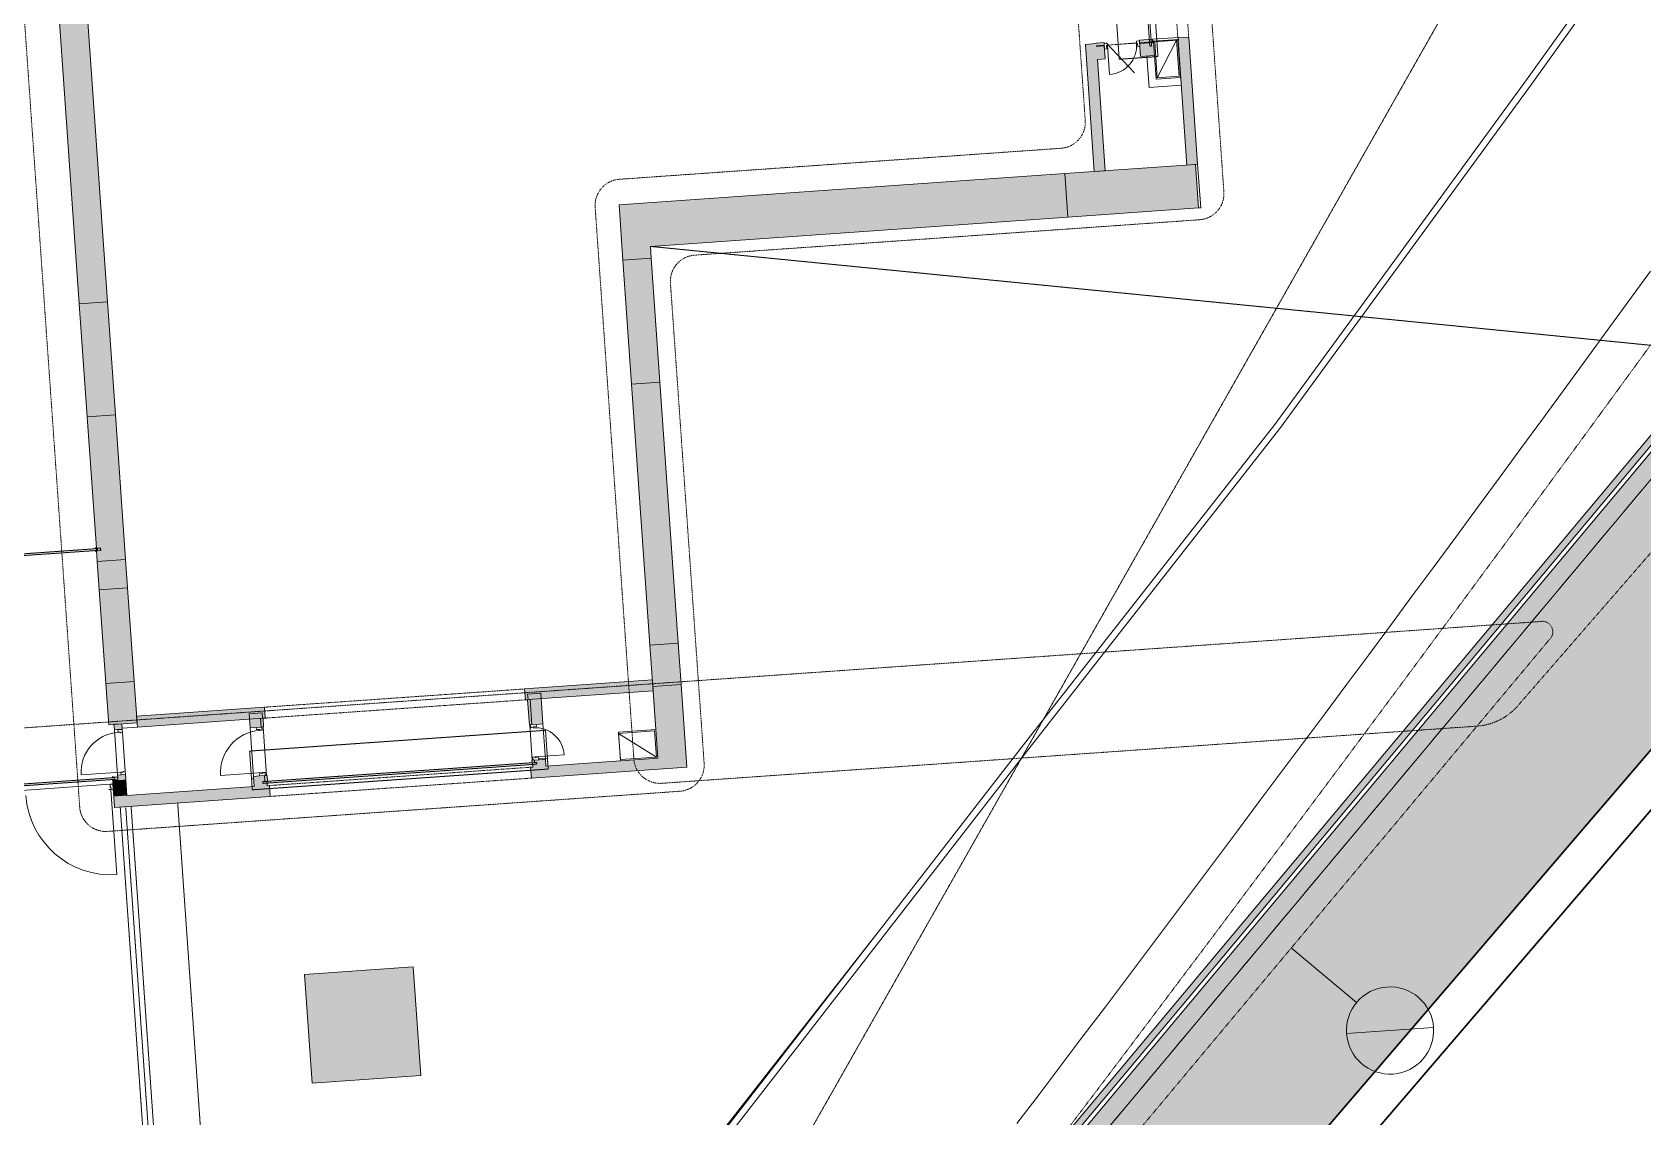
# Model space of a CAD drawing. Header units: millimetres. Extents: x 833941507 to 1669051331, y 817666127 to 1636299673.
# Drawn here: x 834427821 to 834464742, y 817993361 to 818018232 of the extents above; entities that cross this region are included whole.
import ezdxf

# ---------------------------------------------------------------- set-up
doc = ezdxf.new("R2010")
doc.units = ezdxf.units.MM
doc.header["$LTSCALE"] = 3
for name, pattern in [('3A35X-MAGP-P-MP-B02A$0$Dash 1_16_', [3.175, 1.5875, -1.5875]), ('3A35X-MAGP-P-MP-B02A$0$Long Dash', [13.5, 9, -4.5]), ('3A35X-MAGP-P-MP-B02A$0$Overhead', [1.8, 1.2, -0.6]), ('AEL TUNNEL$0$DGN Style 5', [4.49075, 1.924607, -2.566143])]:
    doc.linetypes.add(name, pattern=pattern)
for name, color, linetype, lineweight in [('3A35X-MAGP-P-MP-B02A$0$A-010-M_LINE', 252, 'Continuous', 5), ('3A35X-MAGP-P-MP-B02A$0$A-010-M_LINE_Over', 252, '3A35X-MAGP-P-MP-B02A$0$Overhead', 5), ('3A35X-MAGP-P-MP-B02A$0$A-200-M_WALL_EXT', 252, 'Continuous', 9), ('3A35X-MAGP-P-MP-B02A$0$A-200-M_WALL_INT', 252, 'Continuous', 9), ('3A35X-MAGP-P-MP-B02A$0$A-200-M_WALL_PAT', 252, 'Continuous', 9), ('3A35X-MAGP-P-MP-B02A$0$A-230-M_FLOOR', 252, 'Continuous', 18), ('3A35X-MAGP-P-MP-B02A$0$A-314-M_WINDOW', 252, 'Continuous', 5), ('3A35X-MAGP-P-MP-B02A$0$A-325-M_DOOR', 252, 'Continuous', 5), ('3A35X-MAGP-P-MP-B02A$0$A-325-MH_DOOR', 252, '3A35X-MAGP-P-MP-B02A$0$Long Dash', 5), ('3A35X-MAGP-P-MP-B02A$0$A-770-ME_FFE_SA', 252, 'Continuous', 5), ('3A35X-MAGP-P-MP-B02A$0$A-770-MH_FFE_SA', 252, '3A35X-MAGP-P-MP-B02A$0$Overhead', 5), ('3A35X-MAGP-P-MP-B02A$0$S-280-M_COLUMN', 252, 'Continuous', 9), ('3A35X-MAGP-P-MP-B02A$0$Z-060-M_DETAIL', 252, 'Continuous', 5), ('3A35X-MAGP-P-MP-B02A$0$Z-070_T_DETAIL', 252, 'Continuous', 5), ('AEL TUNNEL$0$Level 14', 253, 'Continuous', 0), ('AEL TUNNEL$0$Level 17', 253, 'Continuous', 0), ('AEL TUNNEL$0$Level 18', 253, 'Continuous', 0), ('UAJ-23FLOR-h', 251, 'Continuous', 9)]:
    doc.layers.add(name, color=color, linetype=linetype, lineweight=lineweight)
doc.layers.add('UAJ-00XREF', color=7, linetype='Continuous')

# ---------------------------------------------------------------- blocks, each defined once
blk = doc.blocks.new('GBP-LTC-LB01')
at = {"layer": 'UAJ-23FLOR-h'}
h = blk.add_hatch(dxfattribs=at)
h.set_pattern_fill('EARTH,_O', color=256, scale=180, angle=45)
h.set_pattern_definition([(48.9989, (834576001.8, 818046085.3), (-112.727, 1612.5107), [1143, -1143]), (48.9989, (834575678.3, 818046366.6), (-112.727, 1612.5107), [1143, -1143]), (48.9989, (834575354.8, 818046647.8), (-112.727, 1612.5107), [1143, -1143]), (138.9989, (834575340.7, 818046849.3), (-1612.5107, -112.727), [1143, -1143]), (138.9989, (834575621.9, 818047172.8), (-1612.5107, -112.727), [1143, -1143]), (138.9989, (834575903.1, 818047496.3), (-1612.5107, -112.727), [1143, -1143])])
h.paths.add_polyline_path([(834572173, 818200349), (834310584, 818182062), (834331502, 817882832), (834364940, 817885169), (834473096, 818011284), (834480534, 818020120), (834485095, 818025710), (834491376, 818033619), (834497063, 818041013), (834493146, 818043679), (834512789, 818074029), (834518712, 818083675), (834526231, 818096325), (834534646, 818111073), (834545956, 818131981), (834557205, 818154199), (834564040, 818168497), (834570941, 818183576), (834578368, 818200696)])
h.paths.add_polyline_path([(834382131, 817956470), (834418269, 817958996), (834422062, 817963856), (834428403, 817964299), (834467239, 818010696), (834466445, 818021739), (834476098, 818035709), (834485267, 818048983), (834487015, 818051460), (834497268, 818067303), (834492893, 818129890), (834448057, 818126756), (834416897, 818105052), (834382061, 818080789), (834386167, 818022059), (834377588, 818021459)], flags=16)
edge = h.paths.add_edge_path(flags=16)
edge.add_line((834540292, 818142076), (834533466, 818141614))
edge.add_line((834533466, 818141614), (834523258, 818143863))
edge.add_line((834523258, 818143863), (834525897, 818155839))
edge.add_arc((834558382, 818267025), 115835, 237.2184, 253.71313, ccw=False)
edge.add_line((834495665, 818169638), (834498268, 818132357))
edge.add_line((834498268, 818132357), (834496346, 818130135))
edge.add_line((834496346, 818130135), (834492880, 818129893))
edge.add_line((834492880, 818129893), (834494230, 818110588))
edge.add_line((834494230, 818110588), (834496326, 818110708))
edge.add_line((834496326, 818110708), (834498420, 818080754))
edge.add_line((834498420, 818080754), (834498046, 818080727))
edge.add_line((834498046, 818080727), (834498255, 818077746))
edge.add_line((834498255, 818077746), (834503061, 818078082))
edge.add_line((834503061, 818078082), (834504980, 818081212))
edge.add_line((834504980, 818081212), (834509429, 818088471))
edge.add_line((834509429, 818088471), (834515217, 818097914))
edge.add_line((834515217, 818097914), (834526067, 818116416))
edge.add_line((834526067, 818116416), (834532489, 818127889))
edge.add_line((834532489, 818127889), (834534831, 818132146))
edge.add_line((834534831, 818132146), (834540292, 818142076))
h = blk.add_hatch(dxfattribs=at)
h.set_pattern_fill('EARTH,_O', color=256, scale=180, angle=45)
h.set_pattern_definition([(45.0000001, (-1082349.7, 54794.9), (-3e-06, 1616.4461018), [1143, -1143]), (45.0000001, (-1082652.8, 55098), (-3e-06, 1616.4461018), [1143, -1143]), (45.0000001, (-1082955.9, 55401.1), (-3e-06, 1616.4461018), [1143, -1143]), (135.0000001, (-1082955.9, 55603.1), (-1616.4461018, -3e-06), [1143, -1143]), (135.0000001, (-1082652.8, 55906.2), (-1616.4461018, -3e-06), [1143, -1143]), (135.0000001, (-1082349.7, 56209.3), (-1616.4461018, -3e-06), [1143, -1143])])
h.paths.add_polyline_path([(834669469, 818015499), (834651081, 818014214), (834651091, 818014066), (834669480, 818015352)], flags=16)
edge = h.paths.add_edge_path()
edge.add_arc((834611764, 818123015), 22001, 94.0007, 118.6887)
edge.add_line((834601202, 818142316), (834593918, 818141228))
edge.add_arc((834611768, 818123014), 25503, 93.9972, 134.4213, ccw=False)
edge.add_line((834609991, 818148455), (834618164, 818149026))
edge.add_line((834618164, 818149026), (834618408, 818145535))
edge.add_line((834618408, 818145535), (834616365, 818145392))
edge.add_line((834616365, 818145392), (834616609, 818141901))
edge.add_line((834616609, 818141901), (834611622, 818141552))
edge.add_line((834611622, 818141552), (834611378, 818145043))
edge.add_line((834611378, 818145043), (834610229, 818144963))
h.paths.add_polyline_path([(834673233, 818197366), (834607546, 818192774), (834599172, 818174435), (834588349, 818152375), (834578622, 818133891), (834568418, 818115665), (834556457, 818095618), (834546606, 818080042), (834532219, 818058624), (834523692, 818046596), (834515684, 818035708), (834508244, 818025930), (834500656, 818016266), (834489787, 818002934), (834483448, 817995421), (834478638, 817989842), (834458454, 817967379), (834441506, 817949096), (834383076, 817886437), (834482027, 817893355), (834551919, 817920009), (834634905, 817930637), (834634023, 817939309), (834633770, 817941796), (834633578, 817943687), (834508697, 817930984), (834507053, 817930191), (834506409, 817939427), (834507657, 817945567), (834503417, 818006767), (834503064, 818011763), (834514053, 818025792), (834520785, 818034889), (834526319, 818042437), (834532382, 818050706), (834536346, 818056473), (834542258, 818065226), (834550406, 818077287), (834561579, 818095002), (834574523, 818117080), (834587769, 818140310), (834609774, 818143595), (834610002, 818140336), (834634253, 818142031), (834636807, 818105492), (834642791, 818105914), (834646279, 818056033), (834640293, 818055614), (834643382, 818011425), (834641138, 818011268), (834645776, 817944928), (834639048, 817944244), (834640362, 817931328), (834651070, 817932707), (834650588, 817936476), (834685106, 817940897), (834685588, 817937128), (834691374, 817937869)])
at = {"layer": 'AEL TUNNEL$0$Level 14', "linetype": 'Continuous', "lineweight": 13, "flags": 128}
blk.add_lwpolyline([(834450396, 817993206), (834450903, 817993875), (834451410, 817994545), (834451916, 817995216), (834452422, 817995886), (834452928, 817996557), (834453433, 817997228), (834453938, 817997900), (834454442, 817998571), (834454945, 817999243), (834455449, 817999915), (834455951, 818000588), (834456454, 818001261), (834456956, 818001934), (834457457, 818002608), (834457958, 818003282), (834458458, 818003956), (834458958, 818004630), (834459457, 818005305), (834459956, 818005981), (834460455, 818006656), (834460952, 818007332), (834461450, 818008008), (834461946, 818008685), (834462442, 818009362), (834462938, 818010040), (834463433, 818010717), (834463928, 818011395), (834464422, 818012074), (834464915, 818012753)], dxfattribs=at)
at = {"layer": 'AEL TUNNEL$0$Level 17', "linetype": 'AEL TUNNEL$0$DGN Style 5', "lineweight": 13, "flags": 128}
blk.add_lwpolyline([(834417619, 817949423), (834418140, 817950084), (834418661, 817950746), (834419182, 817951408), (834419703, 817952069), (834420224, 817952730), (834420744, 817953392), (834421266, 817954054), (834421786, 817954715), (834422828, 817956038), (834423348, 817956700), (834423869, 817957361), (834424389, 817958023), (834424910, 817958685), (834425430, 817959347), (834425950, 817960008), (834426470, 817960670), (834426990, 817961332), (834427510, 817961994), (834428029, 817962656), (834428549, 817963318), (834429068, 817963981), (834429588, 817964643), (834430107, 817965305), (834430626, 817965968), (834431145, 817966631), (834431663, 817967293), (834432182, 817967956), (834432700, 817968619), (834433218, 817969282), (834433736, 817969945), (834434254, 817970608), (834434771, 817971272), (834435288, 817971935), (834435806, 817972599), (834436322, 817973263), (834436839, 817973927), (834437356, 817974591), (834437872, 817975255), (834438388, 817975920), (834438903, 817976584), (834439419, 817977249), (834439934, 817977914), (834440449, 817978579), (834440964, 817979244), (834441478, 817979910), (834441992, 817980576), (834442506, 817981241), (834443019, 817981907), (834443532, 817982574), (834444045, 817983240), (834444558, 817983907), (834445070, 817984574), (834445582, 817985241), (834446094, 817985908), (834446605, 817986576), (834447116, 817987244), (834447626, 817987912), (834448136, 817988580), (834448646, 817989249), (834449156, 817989918), (834449665, 817990587), (834450174, 817991256), (834450682, 817991926), (834451190, 817992596), (834451697, 817993266), (834452204, 817993936), (834452711, 817994607), (834453217, 817995278), (834453723, 817995949), (834454228, 817996621), (834454734, 817997293), (834455238, 817997965), (834455742, 817998638), (834456246, 817999310), (834456749, 817999984), (834457252, 818000657), (834457754, 818001331), (834458256, 818002005), (834458757, 818002679), (834459258, 818003354), (834459758, 818004029), (834460258, 818004705), (834460757, 818005381), (834461256, 818006057), (834461754, 818006733), (834462252, 818007410), (834462749, 818008088), (834463246, 818008765), (834463742, 818009443), (834464237, 818010122), (834464732, 818010800), (834465227, 818011480), (834465721, 818012159), (834466214, 818012840)], dxfattribs=at)
at = {"layer": 'AEL TUNNEL$0$Level 18', "linetype": 'Continuous', "lineweight": 30, "flags": 128}
for points in [[(834473093, 818011296), (834363341, 817883305)], [(834473776, 818010710), (834364024, 817882719)]]:
    blk.add_lwpolyline(points, dxfattribs=at)
blk = doc.blocks.new('3A35X-MAGP-P-MP-B02A')
at = {"layer": '3A35X-MAGP-P-MP-B02A$0$A-200-M_WALL_PAT'}
for points in [[(52175, 89256), (52175, 89256), (52175, 102581), (51525, 102581), (51527, 89256)], [(64028, 89653), (74275, 89653), (74275, 90653), (64028, 90653), (64028, 89923)], [(64678, 89381), (64678, 89653), (64028, 89653), (64028, 89381), (64678, 89381)], [(64678, 80531), (64678, 86531), (64028, 86531), (64028, 80531)], [(52175, 80531), (52175, 80531), (52175, 82681), (51525, 82681), (51525, 80531)], [(64678, 77681), (64678, 79581), (64028, 79581), (64028, 77681)], [(51825, 77931), (51825, 78296), (51525, 78296), (51525, 77931), (51698, 77931)]]:
    blk.add_hatch(color=256, dxfattribs=at).paths.add_polyline_path(points, flags=0)
h = blk.add_hatch(color=256, dxfattribs=at)
h.paths.add_polyline_path([(74950, 90653), (75200, 90653), (75200, 93576), (74950, 93576), (74950, 92349)], flags=0)
h.paths.add_polyline_path([(74950, 99576), (75200, 99576), (75200, 102546), (74950, 102546), (74950, 99933)], flags=0)
h = blk.add_hatch(color=256, dxfattribs=at)
h.paths.add_polyline_path([(77325, 90653), (77325, 93578), (77090, 93576), (77090, 93526), (77075, 93524), (77075, 90653), (77275, 90653)], flags=0)
h.paths.add_polyline_path([(77075, 99578), (77325, 99578), (77325, 102396), (77075, 102396), (77075, 99628)], flags=0)
h = blk.add_hatch(color=256, dxfattribs=at)
h.paths.add_polyline_path([(75375, 93526), (75380, 93526), (75380, 93586), (75200, 93586), (75202, 93526)], flags=0)
h.paths.add_polyline_path([(76194, 93526), (76490, 93526), (76490, 93586), (76194, 93586), (76194, 93549)], flags=0)
h = blk.add_hatch(color=256, dxfattribs=at)
h.paths.add_polyline_path([(76194, 93211), (76510, 93211), (76510, 93511), (76194, 93511), (76194, 93363)], flags=0)
h.paths.add_polyline_path([(75379, 93211), (75379, 93511), (75200, 93511), (75200, 93211), (75375, 93211)], flags=0)
h = blk.add_hatch(color=256, dxfattribs=at)
h.paths.add_polyline_path([(52175, 83331), (52175, 83331), (52175, 86656), (51525, 86656), (51527, 83639), (51560, 83636), (51620, 83635), (51619, 83576), (51527, 83574), (51525, 83574), (51527, 83331), (51550, 83331)], flags=0)
h.paths.add_polyline_path([(51525, 83575), (51562, 83577), (51619, 83577), (51619, 83635), (51527, 83637), (51525, 83637), (51525, 83577)], flags=0)
at = {"layer": '3A35X-MAGP-P-MP-B02A$0$A-200-M_WALL_PAT', "lineweight": 5}
for points in [[(48284, 42340), (89375, 84995), (89375, 85572), (47728, 42340)], [(76644, 72500), (89084, 85413), (88975, 85517), (76536, 72604), (76613, 72530)], [(47589, 42340), (76644, 72500), (76536, 72604), (47481, 42444), (47500, 42425)]]:
    blk.add_hatch(color=256, dxfattribs=at).paths.add_polyline_path(points, flags=0)
at = {"layer": '3A35X-MAGP-P-MP-B02A$0$A-200-M_WALL_PAT'}
h = blk.add_hatch(color=256, dxfattribs=at)
h.paths.add_polyline_path([(51825, 78296), (51825, 78415), (51645, 78415), (51645, 78296)], flags=0)
h.paths.add_polyline_path([(51825, 79453), (51825, 79581), (51645, 79581), (51645, 79453), (51782, 79453)], flags=0)
h = blk.add_hatch(color=256, dxfattribs=at)
h.paths.add_polyline_path([(61453, 79481), (64028, 79481), (64028, 79731), (61093, 79731), (61093, 79481), (61398, 79481)], flags=0)
h.paths.add_polyline_path([(52200, 79481), (55113, 79481), (55113, 79731), (52175, 79731), (52175, 79481)], flags=0)
h = blk.add_hatch(color=256, dxfattribs=at)
h.paths.add_polyline_path([(55003, 77931), (55053, 77931), (55053, 78031), (55003, 78031), (55003, 78167), (54753, 78167), (54753, 77931)], flags=0)
h.paths.add_polyline_path([(55003, 79281), (55003, 79481), (54753, 79481), (54753, 79281), (54969, 79281)], flags=0)
h = blk.add_hatch(color=256, dxfattribs=at)
h.paths.add_polyline_path([(55053, 78031), (55063, 78031), (55063, 78167), (55003, 78167), (55003, 78031), (55033, 78031)], flags=0)
h.paths.add_polyline_path([(55003, 79281), (55063, 79281), (55063, 79481), (55003, 79481)], flags=0)
h = blk.add_hatch(color=256, dxfattribs=at)
h.paths.add_polyline_path([(61171, 78031), (61203, 78031), (61203, 78088), (61143, 78088), (61143, 78031), (61153, 78031)], flags=0)
h.paths.add_polyline_path([(61143, 78902), (61203, 78902), (61203, 79481), (61143, 79481)], flags=0)
h = blk.add_hatch(color=256, dxfattribs=at)
h.paths.add_polyline_path([(61453, 77931), (61453, 78088), (61203, 78088), (61203, 78031), (61153, 78031), (61153, 77931), (61203, 77931)], flags=0)
h.paths.add_polyline_path([(61203, 78902), (61453, 78902), (61453, 79481), (61203, 79481)], flags=0)
h = blk.add_hatch(color=256, dxfattribs=at)
h.paths.add_polyline_path([(64028, 77681), (64028, 77931), (61103, 77931), (61103, 77681), (62167, 77681)], flags=0)
h.paths.add_polyline_path([(51825, 77681), (55103, 77681), (55103, 77931), (51525, 77931), (51525, 77681)], flags=0)
at = {"layer": '3A35X-MAGP-P-MP-B02A$0$A-314-M_WINDOW'}
h = blk.add_hatch(dxfattribs=at)
h.set_pattern_fill('FP_7', color=256, style=0, pattern_type=2)
h.set_pattern_definition([(45, (6e-05, 0.0001), (-1391.035, 1391.035), []), (135, (6e-05, 0.0001), (-1391.035, -1391.035), [])])
h.paths.add_polyline_path([(77085, 93542), (77085, 93586), (76495, 93586), (76495, 93542), (77075, 93542)], flags=0)
at = {"layer": '3A35X-MAGP-P-MP-B02A$0$S-280-M_COLUMN', "lineweight": 5}
for points in [[(76613, 89653), (77275, 89653), (77275, 90653), (74275, 90653), (74275, 89653), (75375, 89653)], [(64028, 86531), (64028, 86531), (64678, 86531), (64678, 89381), (64028, 89381), (64028, 87672)], [(52175, 86656), (52177, 86656), (52175, 89256), (51527, 89256), (51527, 86656), (52175, 86656)], [(52175, 82681), (52175, 83331), (51525, 83331), (51525, 82681), (52175, 82681)], [(51525, 79581), (52175, 79581), (52175, 80531), (51525, 80531), (51525, 79731)], [(64678, 79581), (64678, 80531), (64028, 80531), (64028, 79581)], [(55767, 71056), (58100, 71056), (58100, 73556), (55600, 73556), (55600, 71056)]]:
    blk.add_hatch(color=256, dxfattribs=at).paths.add_polyline_path(points, flags=0)
at = {"layer": '3A35X-MAGP-P-MP-B02A$0$A-010-M_LINE', "linetype": '3A35X-MAGP-P-MP-B02A$0$Overhead'}
for p, q in [((52975, 48147), (89025, 102506)), ((88975, 85517), (64678, 89653)), ((52975, 77681), (52975, 48147))]:
    blk.add_line(p, q, dxfattribs=at)
at = {"layer": '3A35X-MAGP-P-MP-B02A$0$A-010-M_LINE'}
blk.add_line((75425, 93576), (76025, 92846), dxfattribs=at)
at = {"layer": '3A35X-MAGP-P-MP-B02A$0$A-010-M_LINE_Over'}
blk.add_line((65051, 59745), (86969, 82497), dxfattribs=at)
at = {"layer": '3A35X-MAGP-P-MP-B02A$0$A-200-M_WALL_EXT', "lineweight": 13}
for p, q in [((88975, 85157), (47728, 42340)), ((48284, 42340), (89375, 84995))]:
    blk.add_line(p, q, dxfattribs=at)
at = {"layer": '3A35X-MAGP-P-MP-B02A$0$A-200-M_WALL_INT'}
for p, q in [((51525, 102581), (51525, 89256)), ((52175, 89256), (52175, 102506)), ((84980, 92058), (88975, 96888)), ((74950, 93576), (74950, 90653)), ((75200, 93576), (74950, 93576)), ((75380, 93586), (75200, 93586)), ((75200, 93586), (75200, 93576)), ((75200, 93511), (75200, 93526)), ((75200, 93526), (75380, 93526)), ((75379, 93511), (75200, 93511)), ((75379, 93211), (75379, 93511)), ((75380, 93568), (75380, 93586)), ((76495, 93586), (76194, 93586)), ((76194, 93586), (76194, 93568)), ((76194, 93526), (76490, 93526)), ((76510, 93511), (76194, 93511)), ((76194, 93438), (76194, 93211)), ((76490, 93526), (76490, 93586)), ((77075, 93526), (77075, 90653)), ((77090, 93526), (77075, 93526)), ((77325, 93578), (77085, 93578)), ((77090, 93578), (77090, 93526)), ((77325, 90653), (77325, 93578)), ((75200, 90653), (75200, 93211)), ((75200, 93211), (75379, 93211)), ((76194, 93211), (76510, 93211)), ((76337, 93211), (76337, 92486)), ((77075, 93211), (77070, 93211)), ((76337, 92486), (77075, 92486)), ((77075, 92666), (77070, 92666)), ((78670, 84577), (84980, 92058)), ((85095, 91961), (78783, 84478)), ((85095, 91961), (85095, 91961)), ((74275, 90653), (64028, 90653)), ((64028, 90653), (64028, 89381)), ((74275, 89653), (74275, 90653)), ((74950, 90653), (75200, 90653)), ((77075, 90653), (77325, 90653)), ((64028, 89381), (64678, 89381)), ((64678, 89381), (64678, 89653)), ((64678, 89653), (74275, 89653)), ((51525, 89256), (52175, 89256)), ((51525, 86656), (51525, 83639)), ((52175, 86656), (51525, 86656)), ((52175, 83331), (52175, 86656)), ((64028, 86531), (64028, 80531)), ((64678, 86531), (64028, 86531)), ((64678, 80531), (64678, 86531)), ((76536, 72604), (88976, 85517)), ((89084, 85413), (76644, 72500)), ((72530, 77780), (78670, 84577)), ((51525, 83637), (51525, 83575)), ((51525, 83574), (51525, 83331)), ((51525, 83331), (52175, 83331)), ((51525, 82681), (51525, 80531)), ((52175, 82681), (51525, 82681)), ((52175, 80531), (52175, 82681)), ((51525, 80531), (52175, 80531)), ((64028, 80531), (64678, 80531)), ((51645, 79581), (51645, 79453)), ((51825, 79581), (51645, 79581)), ((51645, 79453), (51725, 79453)), ((51825, 79453), (51825, 79581)), ((55113, 79731), (52175, 79731)), ((52175, 79731), (52175, 79481)), ((52175, 79481), (55053, 79481)), ((54753, 79606), (54753, 79281)), ((55053, 79606), (54753, 79606)), ((55003, 79481), (55003, 79281)), ((55053, 79481), (55053, 79606)), ((55063, 79481), (55113, 79481)), ((55063, 79281), (55063, 79481)), ((55113, 79481), (55113, 79731)), ((64028, 79731), (61093, 79731)), ((61093, 79731), (61093, 79481)), ((61093, 79481), (61143, 79481)), ((61143, 79481), (61143, 78902)), ((61153, 79606), (61153, 79481)), ((61453, 79606), (61153, 79606)), ((61153, 79481), (64028, 79481)), ((61203, 78902), (61203, 79481)), ((61453, 78902), (61453, 79606)), ((64028, 79481), (64028, 79731)), ((64028, 79581), (64028, 78591)), ((64678, 79581), (64028, 79581)), ((64678, 77681), (64678, 79581)), ((54753, 79281), (54892, 79281)), ((55022, 79281), (55063, 79281)), ((61143, 78902), (61171, 78902)), ((61301, 78902), (61453, 78902)), ((51525, 78296), (51525, 78217)), ((51645, 78296), (51525, 78296)), ((51645, 78415), (51645, 78371)), ((51725, 78415), (51645, 78415)), ((51645, 78311), (51645, 78296)), ((51825, 77931), (51825, 78415)), ((51525, 78097), (51525, 77931)), ((51525, 77931), (51525, 77681)), ((54753, 77931), (51825, 77931)), ((54753, 78167), (54753, 77931)), ((54892, 78167), (54753, 78167)), ((55003, 78167), (55003, 78031)), ((55063, 78031), (55003, 78031)), ((55063, 78167), (55022, 78167)), ((55053, 77931), (55053, 78031)), ((55103, 77931), (55053, 77931)), ((55063, 78031), (55063, 78167)), ((55103, 77681), (55103, 77931)), ((61153, 77931), (61103, 77931)), ((61103, 77931), (61103, 77681)), ((61143, 78088), (61143, 78031)), ((61171, 78088), (61143, 78088)), ((61203, 78031), (61143, 78031)), ((61153, 78031), (61153, 77931)), ((61203, 78031), (61203, 78088)), ((61453, 78088), (61301, 78088)), ((61453, 77931), (61453, 78088)), ((63168, 77931), (61453, 77931)), ((51525, 77681), (55103, 77681)), ((59141, 62833), (72530, 77780)), ((72641, 77679), (59251, 62732)), ((61103, 77681), (64678, 77681)), ((72641, 77679), (72641, 77679)), ((47481, 42444), (76536, 72604)), ((76644, 72500), (47589, 42340))]:
    blk.add_line(p, q, dxfattribs=at)
at = {"layer": '3A35X-MAGP-P-MP-B02A$0$A-230-M_FLOOR'}
for p, q in [((88975, 96653), (85095, 91961)), ((75200, 93524), (75380, 93524)), ((75375, 93526), (75375, 93511)), ((76124, 93526), (75450, 93526)), ((75450, 93524), (76124, 93524)), ((76194, 93524), (76490, 93524)), ((85095, 91961), (78783, 84478)), ((77325, 90653), (77325, 89653)), ((77325, 89653), (77275, 89653)), ((51525, 86656), (51525, 89256)), ((78783, 84478), (72641, 77679)), ((51645, 78415), (51645, 79453)), ((52175, 79481), (51825, 79481)), ((64028, 78591), (64028, 79481)), ((51825, 79378), (51825, 78490)), ((54753, 78167), (54753, 79281)), ((55053, 79281), (55053, 78167)), ((61153, 78088), (61153, 78902)), ((61453, 78902), (61453, 78088)), ((47565, 78217), (51460, 78217)), ((72641, 77679), (59251, 62732)), ((56909, 60452), (68745, 73555))]:
    blk.add_line(p, q, dxfattribs=at)
at = {"layer": '3A35X-MAGP-P-MP-B02A$0$A-314-M_WINDOW', "lineweight": 18}
for p, q in [((76530, 93542), (76490, 93542)), ((76490, 93526), (76490, 93511)), ((77085, 93586), (76495, 93586)), ((76495, 93586), (76495, 93542)), ((76495, 93542), (77085, 93542)), ((76530, 93526), (76530, 93542)), ((77090, 93542), (77050, 93542)), ((77050, 93542), (77050, 93526)), ((77070, 93498), (77075, 93498)), ((77085, 93542), (77085, 93586))]:
    blk.add_line(p, q, dxfattribs=at)
at = {"layer": '3A35X-MAGP-P-MP-B02A$0$A-325-M_DOOR', "lineweight": 9}
for p, q in [((75380, 93568), (75450, 93568)), ((75380, 93438), (75380, 93568)), ((75430, 93438), (75380, 93438)), ((75430, 93515), (75430, 93438)), ((75450, 93515), (75430, 93515)), ((75450, 93568), (75450, 93515)), ((76124, 93568), (76194, 93568)), ((76124, 93515), (76124, 93568)), ((76144, 93515), (76124, 93515)), ((76144, 93438), (76144, 93515)), ((76194, 93438), (76144, 93438)), ((76194, 93568), (76194, 93438)), ((51825, 79453), (51725, 79453)), ((51725, 79453), (51725, 79393)), ((51725, 79393), (51782, 79393)), ((51782, 79393), (51782, 79378)), ((51825, 79378), (51825, 79453)), ((51782, 79378), (51825, 79378)), ((55022, 79281), (54892, 79281)), ((54892, 79281), (54892, 79231)), ((54892, 79231), (54969, 79231)), ((54969, 79231), (54969, 79211)), ((54969, 79211), (55022, 79211)), ((55022, 79211), (55022, 79281)), ((61171, 78902), (61301, 78902)), ((61171, 78832), (61171, 78902)), ((61224, 78832), (61171, 78832)), ((61224, 78852), (61224, 78832)), ((61301, 78852), (61224, 78852)), ((61301, 78902), (61301, 78852)), ((51782, 78475), (51725, 78475)), ((51725, 78475), (51725, 78415)), ((51725, 78415), (51825, 78415)), ((51782, 78490), (51782, 78475)), ((51825, 78490), (51782, 78490)), ((51825, 78415), (51825, 78490)), ((51525, 78217), (51460, 78217)), ((51460, 78217), (51460, 78145)), ((51460, 78145), (51475, 78145)), ((51475, 78145), (51475, 78097)), ((51475, 78097), (51525, 78097)), ((51525, 78097), (51525, 78217)), ((54969, 78217), (54892, 78217)), ((54892, 78217), (54892, 78167)), ((54892, 78167), (55022, 78167)), ((54969, 78237), (54969, 78217)), ((55022, 78237), (54969, 78237)), ((55022, 78167), (55022, 78237)), ((61171, 78158), (61224, 78158)), ((61171, 78088), (61171, 78158)), ((61301, 78088), (61171, 78088)), ((61224, 78158), (61224, 78138)), ((61224, 78138), (61301, 78138)), ((61301, 78138), (61301, 78088))]:
    blk.add_line(p, q, dxfattribs=at)
at = {"layer": '3A35X-MAGP-P-MP-B02A$0$A-325-M_DOOR'}
for p, q in [((75453, 93515), (75453, 92847)), ((51725, 78478), (50813, 78478)), ((51422, 78097), (51472, 78097)), ((51472, 78097), (51472, 76139)), ((54969, 78240), (54001, 78240)), ((61224, 78161), (61892, 78161))]:
    blk.add_line(p, q, dxfattribs=at)
for centre, radius, start, end in [((75453, 93515), 668, 270, 0), ((51725, 78478), 912, 90, 180), ((54969, 78240), 968, 90, 180), ((61224, 78161), 668, 0, 90), ((51472, 78097), 1958, 180, 270)]:
    blk.add_arc(centre, radius, start, end, dxfattribs=at)
at = {"layer": '3A35X-MAGP-P-MP-B02A$0$A-325-MH_DOOR'}
for p, q in [((77075, 93578), (77075, 99578)), ((77325, 93578), (77325, 99578)), ((61093, 79731), (55113, 79731)), ((61093, 79481), (55113, 79481)), ((61103, 77931), (55103, 77931)), ((61103, 77681), (55103, 77681))]:
    blk.add_line(p, q, dxfattribs=at)
at = {"layer": '3A35X-MAGP-P-MP-B02A$0$A-770-ME_FFE_SA'}
for p, q in [((76510, 93526), (76510, 92666)), ((77070, 93526), (76510, 93526)), ((77070, 92666), (77070, 93526)), ((76510, 92666), (77070, 92666)), ((51510, 83651), (51500, 83651)), ((51500, 83651), (51500, 83640)), ((51500, 83640), (51550, 83635)), ((51550, 83577), (51500, 83572)), ((51500, 83572), (51500, 83561)), ((51500, 83561), (51510, 83561)), ((51502, 83641), (51502, 83650)), ((51502, 83650), (51510, 83650)), ((51550, 83636), (51502, 83641)), ((51502, 83571), (51550, 83576)), ((51502, 83562), (51502, 83571)), ((51510, 83562), (51502, 83562)), ((51510, 83650), (51510, 83651)), ((51510, 83561), (51510, 83562)), ((51620, 83636), (51550, 83636)), ((51550, 83635), (51619, 83635)), ((51619, 83577), (51550, 83577)), ((51550, 83576), (51620, 83576)), ((51619, 83635), (51619, 83577)), ((51620, 83576), (51620, 83636)), ((51535, 78386), (51525, 78386)), ((51525, 78386), (51525, 78375)), ((51525, 78375), (51575, 78370)), ((51575, 78312), (51525, 78307)), ((51525, 78307), (51525, 78296)), ((51525, 78296), (51535, 78296)), ((51527, 78376), (51527, 78385)), ((51527, 78385), (51535, 78385)), ((51575, 78371), (51527, 78376)), ((51527, 78306), (51575, 78311)), ((51527, 78297), (51527, 78306)), ((51535, 78297), (51527, 78297)), ((51535, 78385), (51535, 78386)), ((51535, 78296), (51535, 78297)), ((51645, 78371), (51575, 78371)), ((51575, 78370), (51644, 78370)), ((51644, 78312), (51575, 78312)), ((51575, 78311), (51645, 78311)), ((51644, 78370), (51644, 78312)), ((51645, 78311), (51645, 78371)), ((64028, 78591), (63168, 78591)), ((63168, 78591), (63168, 77931)), ((64028, 77931), (64028, 78591)), ((54703, 78111), (54753, 78111)), ((54703, 77931), (54703, 78111)), ((61503, 78111), (61301, 78111)), ((61503, 77931), (61503, 78111)), ((63168, 77931), (64028, 77931))]:
    blk.add_line(p, q, dxfattribs=at)
at = {"layer": '3A35X-MAGP-P-MP-B02A$0$A-770-MH_FFE_SA'}
for p, q in [((75700, 93181), (75700, 99981)), ((76420, 93431), (76420, 99731)), ((76460, 99731), (76460, 93431)), ((76590, 99981), (76590, 93181)), ((76460, 93431), (76420, 93431)), ((76590, 93181), (75700, 93181)), ((47100, 83626), (51550, 83626)), ((51550, 83586), (47100, 83586)), ((51550, 83586), (51550, 83626)), ((54703, 78751), (61503, 78751)), ((54703, 77861), (54703, 78751)), ((61503, 78751), (61503, 77861)), ((47175, 78361), (51575, 78361)), ((51575, 78321), (47175, 78321)), ((51575, 78321), (51575, 78361)), ((54953, 77991), (54953, 78031)), ((54953, 78031), (61253, 78031)), ((61253, 77991), (54953, 77991)), ((61253, 78031), (61253, 77991)), ((51655, 54467), (51655, 77681)), ((51780, 54606), (51780, 77661)), ((51905, 77681), (51905, 54745)), ((61503, 77861), (54703, 77861))]:
    blk.add_line(p, q, dxfattribs=at)
at = {"layer": '3A35X-MAGP-P-MP-B02A$0$S-280-M_COLUMN', "lineweight": 13}
for p, q in [((74275, 90653), (74275, 89653)), ((77275, 90653), (74275, 90653)), ((77275, 89653), (77275, 90653)), ((64678, 89381), (64028, 89381)), ((64028, 89381), (64028, 86531)), ((64678, 86531), (64678, 89381)), ((74275, 89653), (77275, 89653)), ((52177, 89256), (51527, 89256)), ((51527, 89256), (51527, 86656)), ((52177, 86656), (52177, 89256)), ((51527, 86656), (52177, 86656)), ((64028, 86531), (64678, 86531)), ((51525, 83331), (51525, 82681)), ((52175, 83331), (51525, 83331)), ((52175, 82681), (52175, 83331)), ((51525, 82681), (52175, 82681)), ((52175, 80531), (51525, 80531)), ((51525, 80531), (51525, 79581)), ((52175, 79581), (52175, 80531)), ((64678, 80531), (64028, 80531)), ((64028, 80531), (64028, 79581)), ((64678, 79581), (64678, 80531)), ((51525, 79581), (52175, 79581)), ((64028, 79581), (64678, 79581)), ((58100, 73556), (55600, 73556)), ((55600, 73556), (55600, 71056)), ((58100, 71056), (58100, 73556)), ((55600, 71056), (58100, 71056))]:
    blk.add_line(p, q, dxfattribs=at)
at = {"layer": '3A35X-MAGP-P-MP-B02A$0$Z-060-M_DETAIL'}
for p, q in [((76540, 92696), (77040, 93526)), ((76540, 93526), (77040, 93526)), ((76540, 92696), (76540, 93526)), ((77040, 93526), (77040, 92696)), ((77040, 92696), (76540, 92696)), ((63998, 77961), (63168, 78561)), ((63168, 78561), (63998, 78561)), ((63168, 77961), (63168, 78561)), ((63998, 78561), (63998, 77961)), ((63998, 77961), (63168, 77961))]:
    blk.add_line(p, q, dxfattribs=at)
at = {"layer": '3A35X-MAGP-P-MP-B02A$0$Z-070_T_DETAIL', "linetype": '3A35X-MAGP-P-MP-B02A$0$Dash 1_16_', "lineweight": 20}
for p, q in [((74825, 113289), (74825, 91838)), ((50728, 77742), (50728, 102072)), ((77880, 102072), (77880, 89981)), ((74225, 91238), (64078, 91238)), ((63478, 90638), (63478, 77953)), ((77280, 89381), (65678, 89381)), ((65078, 88781), (65078, 77742)), ((83802, 77777), (89539, 83514)), ((84418, 79644), (47252, 79644)), ((48664, 41906), (84601, 79212)), ((64078, 77353), (82778, 77353)), ((64478, 77142), (51328, 77142))]:
    blk.add_line(p, q, dxfattribs=at)
at = {"layer": '3A35X-MAGP-P-MP-B02A$0$Z-070_T_DETAIL', "lineweight": 9}
blk.add_line((78209, 72577), (79614, 71224), dxfattribs=at)
at = {"layer": '3A35X-MAGP-P-MP-B02A$0$Z-070_T_DETAIL', "lineweight": 20}
blk.add_line((79334, 70530), (81334, 70530), dxfattribs=at)
at = {"layer": '3A35X-MAGP-P-MP-B02A$0$Z-070_T_DETAIL', "linetype": '3A35X-MAGP-P-MP-B02A$0$Dash 1_16_', "lineweight": 20}
for centre, radius, start, end in [((74225, 91838), 600, 270, 0), ((64078, 90638), 600, 90, 180), ((77280, 89981), 600, 270, 0), ((65678, 88781), 600, 90, 180), ((84453, 79404), 243, 307.718, 98.3519), ((64078, 77953), 600, 180, 270), ((51328, 77742), 600, 180, 270), ((64478, 77742), 600, 270, 0), ((82813, 78718), 1365, 268.5375, 316.4625)]:
    blk.add_arc(centre, radius, start, end, dxfattribs=at)
at = {"layer": '3A35X-MAGP-P-MP-B02A$0$Z-070_T_DETAIL', "lineweight": 20}
for start, end in [(0, 180), (180, 0)]:
    blk.add_arc((80334, 70530), 1000, start, end, dxfattribs=at)

msp = doc.modelspace()

# ---------------------------------------------------------------- block references
msp.add_blockref('GBP-LTC-LB01', (0, 0))
at = {"layer": 'UAJ-00XREF', "rotation": 4.012827991232881}
msp.add_blockref('3A35X-MAGP-P-MP-B02A', (834383746, 817919361), dxfattribs=at)

doc.saveas('drawing.dxf')
